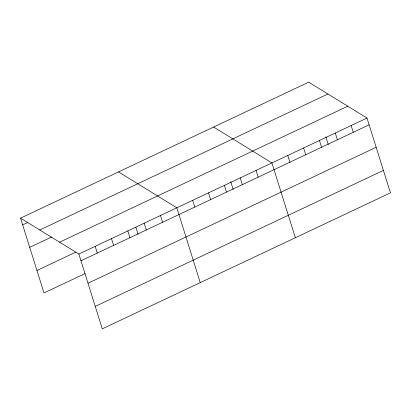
<?xml version="1.0" encoding="UTF-8"?>
<svg xmlns="http://www.w3.org/2000/svg" width="411" height="411" viewBox="0 0 411 411"><rect width="100%" height="100%" fill="white"/><g stroke="black" fill="none" stroke-linecap="round" stroke-linejoin="round"><path stroke-width="0.62" d="M20.55 218.138L308.718 82.159L367.008 118.06L390.45 192.862L102.282 328.841L78.845 254.039L20.55 218.138L43.992 292.94L85.098 273.541M22.667 224.894L27.737 222.505M39.785 229.985L327.952 94.006M29.705 247.35L51.663 236.988M59.605 242.192L347.773 106.213M36.954 270.484L75.809 252.149M78.845 254.039L367.008 118.06M80.962 260.795L369.124 124.816M87.995 283.251L376.163 147.272M95.244 306.385L383.412 170.406M213.622 127.035L271.912 162.936L295.355 237.733M118.527 171.906L176.817 207.807L200.26 282.609M351.158 125.54L353.275 132.296M335.309 133.02L337.426 139.776M325.861 136.868L328.271 144.549M319.46 140.5L321.577 147.256M303.611 147.975L305.727 154.731M287.762 155.456L289.878 162.211M256.063 170.416L258.18 177.172M240.214 177.891L242.331 184.647M230.766 181.739L233.176 189.425M224.365 185.371L226.482 192.127M208.516 192.851L210.632 199.607M192.667 200.332L194.783 207.082M160.49 215.513L162.607 222.269M144.158 223.219L146.28 229.975M135.856 227.206L138.081 234.296M127.831 230.925L129.948 237.681M111.499 238.632L113.621 245.388M95.172 246.338L97.289 253.094"/></g></svg>
